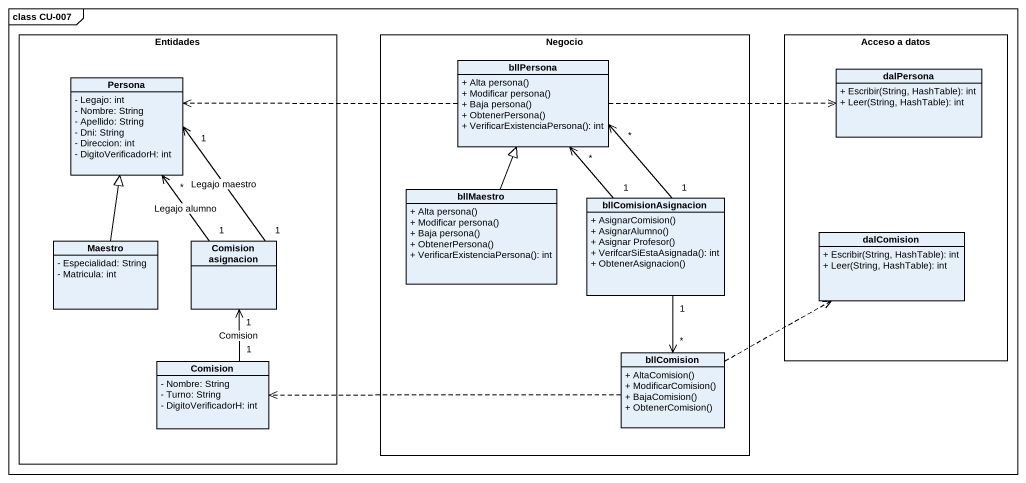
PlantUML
@startuml
mainframe class CU-007
hide circle
hide empty members
skinparam classAttributeIconSize 0
rectangle Entidades {
  class Persona {
    - Legajo: int
    - Nombre: String
    - Apellido: String
    - Dni: String
    - Direccion: int
    - DigitoVerificadorH: int
  }
  class Maestro {
    - Especialidad: String
    - Matricula: int
  }
  class "Comision asignacion" as Comision_asignacion
  class Comision {
    - Nombre: String
    - Turno: String
    - DigitoVerificadorH: int
  }
}
rectangle Negocio {
  class bllPersona {
    + Alta persona()
    + Modificar persona()
    + Baja persona()
    + ObtenerPersona()
    + VerificarExistenciaPersona(): int
  }
  class bllMaestro {
    + Alta persona()
    + Modificar persona()
    + Baja persona()
    + ObtenerPersona()
    + VerificarExistenciaPersona(): int
  }
  class bllComisionAsignacion {
    + AsignarComision()
    + AsignarAlumno()
    + Asignar Profesor()
    + VerifcarSiEstaAsignada(): int
    + ObtenerAsignacion()
  }
  class bllComision {
    + AltaComision()
    + ModificarComision()
    + BajaComision()
    + ObtenerComision()
  }
}
rectangle "Acceso a datos" as Acceso_a_datos {
  class dalPersona {
    + Escribir(String, HashTable): int
    + Leer(String, HashTable): int
  }
  class dalComision {
    + Escribir(String, HashTable): int
    + Leer(String, HashTable): int
  }
}
bllPersona .right.> dalPersona
bllPersona .right.> dalPersona
bllPersona .left.> Persona
Persona "*" <-- "1" Comision_asignacion : Legajo alumno
Persona "1" <-- "1" Comision_asignacion : Legajo maestro
bllMaestro -up-|> bllPersona
bllComisionAsignacion "1" -up-> "*" bllPersona
bllComisionAsignacion "1" -up-> "*" bllPersona
bllComisionAsignacion "1" --> "*" bllComision
Maestro -up-|> Persona
Comision "1" -up-> "1" Comision_asignacion : Comision
bllComision .right.> dalComision
bllComision .left.> Comision
@enduml
